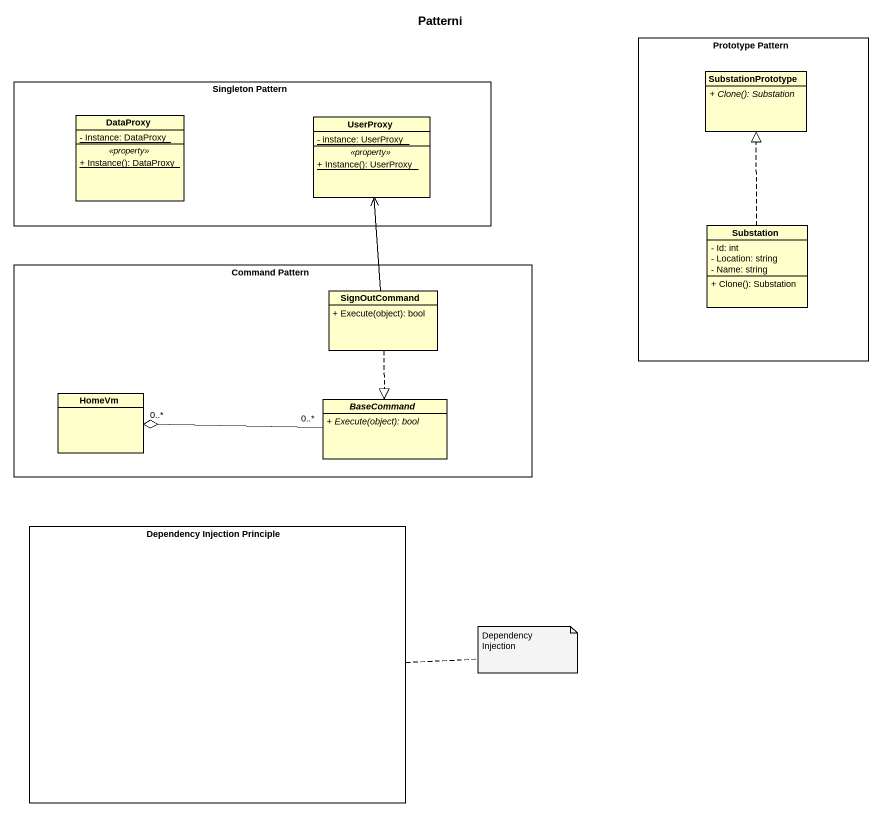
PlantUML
@startuml
title Patterni
allowmixing
hide circle
hide empty members
skinparam classAttributeIconSize 0
rectangle "Prototype Pattern" as Prototype_Pattern {
  class SubstationPrototype {
    {abstract} + Clone(): Substation
  }
  class Substation {
    - Id: int
    - Location: string
    - Name: string
    + Clone(): Substation
  }
}
rectangle "Singleton Pattern" as Singleton_Pattern {
  class DataProxy {
    {static} - Instance: DataProxy
    .. <<property>> ..
    {static} + Instance(): DataProxy
  }
  class UserProxy {
    {static} - instance: UserProxy
    .. <<property>> ..
    {static} + Instance(): UserProxy
  }
}
rectangle "Command Pattern" as Command_Pattern {
  class SignOutCommand {
    + Execute(object): bool
  }
  class HomeVm
  abstract class BaseCommand {
    {abstract} + Execute(object): bool
  }
}
rectangle "Dependency Injection Principle" as Dependency_Injection
Substation .up.|> SubstationPrototype
SignOutCommand -up-> UserProxy
SignOutCommand ..|> BaseCommand
BaseCommand "0..*" -left-o "0..*" HomeVm
note right of Dependency_Injection : Dependency Injection
@enduml
